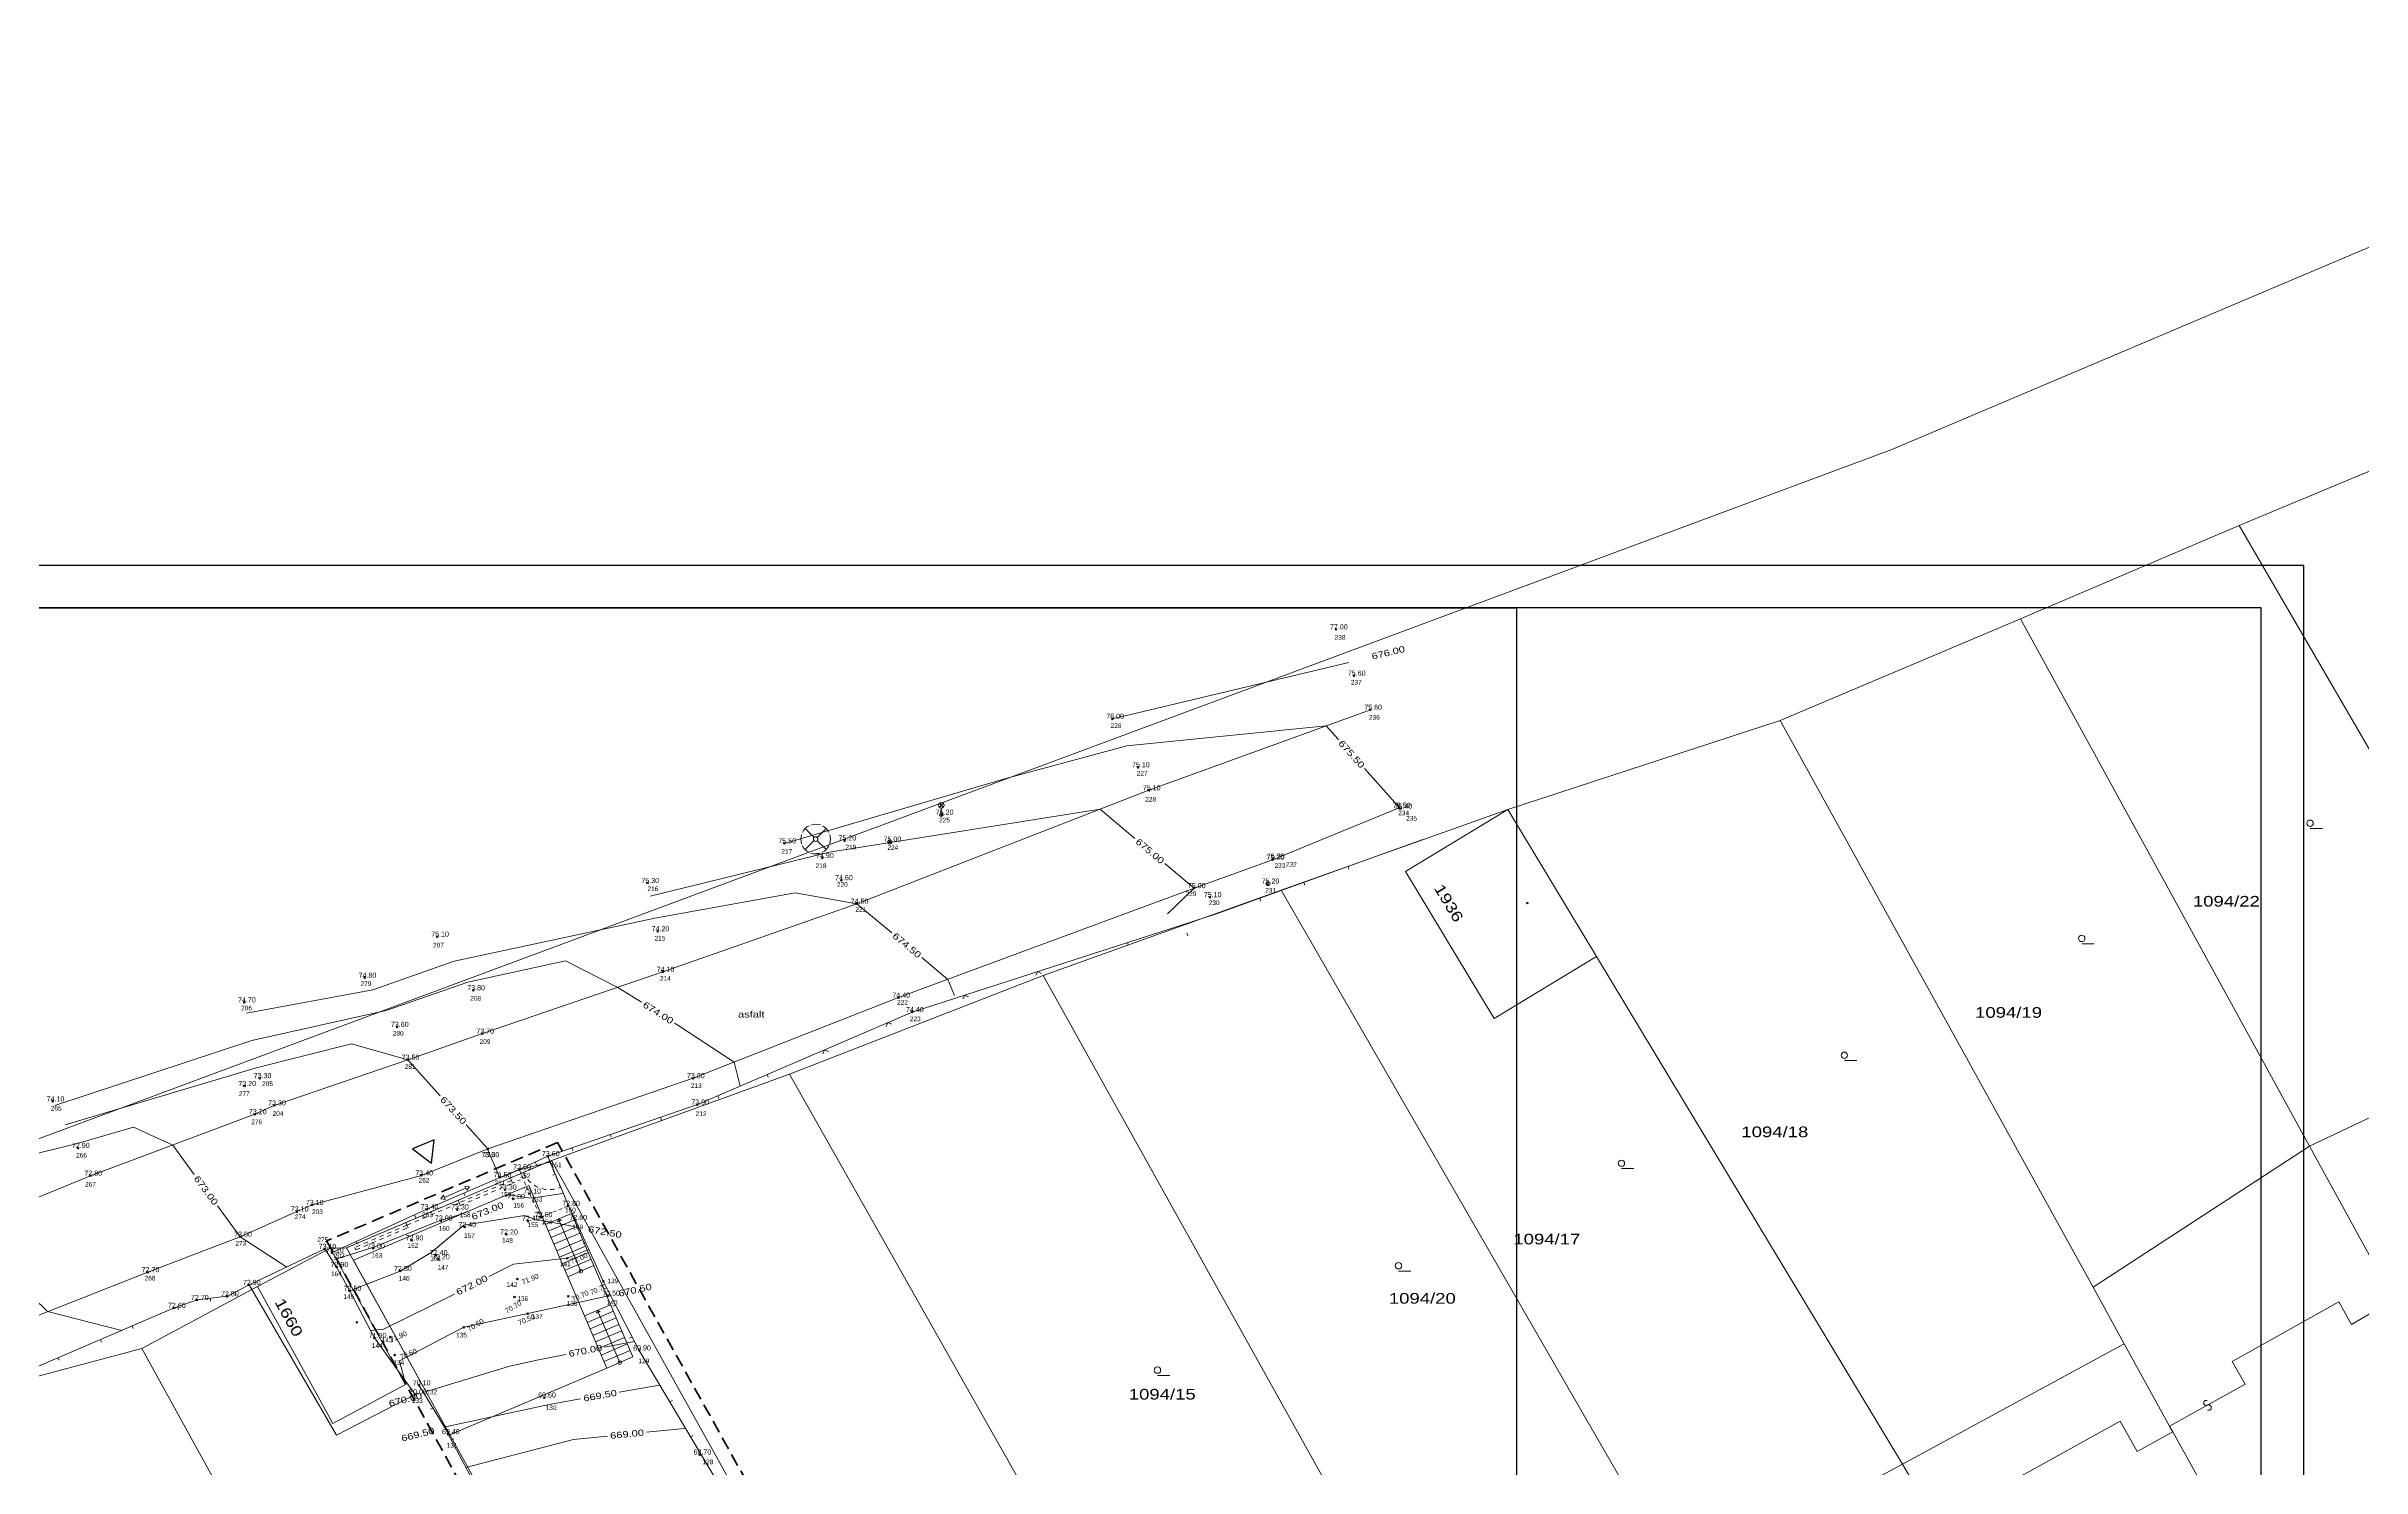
# Model space of a CAD drawing. Extents: x -847523 to -842720, y -997842 to -995984.
# Drawn here: x -842907.1 to -842825.5, y -997658.5 to -997608.4 of the extents above; entities that cross this region are included whole.
import ezdxf

# ---------------------------------------------------------------- set-up
doc = ezdxf.new("R2010")
doc.units = 0
doc.header["$MEASUREMENT"] = 0
for name, pattern in [('CIARKOVANA_22', [0.6, 0.3, -0.3]), ('CIARKOVANA_52', [1.05, 0.75, -0.3]), ('DASHED', [19.05, 12.7, -6.35])]:
    doc.linetypes.add(name, pattern=pattern)
for name, color, linetype, lineweight, true_color in [('_ značky hranice', 1, 'DASHED', 35, 0xf60000), ('SM _ Bourání', 42, 'DASHED', 9, 0xd5a206), ('Z _ BODPOL', 251, 'Continuous', 9, 0x575757), ('Z _ KATASTR', 144, 'Continuous', 9, 0x006d91), ('Z _ STROM', 74, 'Continuous', 9, 0x58ae00), ('Z _ VRSTEV', 38, 'Continuous', 9, 0x512900)]:
    doc.layers.add(name, color=color, linetype=linetype, lineweight=lineweight, true_color=true_color)
for name, color, linetype, lineweight in [('km__02_tlustá', 7, 'Continuous', 9), ('km_kóty', 4, 'Continuous', 0), ('SM _ oplocení', 7, 'Continuous', 9), ('SM _ Popisy', 4, 'Continuous', 9), ('Z _ MERENI', 7, 'Continuous', 9), ('Z _ POPIS', 7, 'Continuous', 9)]:
    doc.layers.add(name, color=color, linetype=linetype, lineweight=lineweight)
doc.layers.add('km__netisk', color=251, linetype='Continuous', plot=False)
doc.layers.add('Z _ BOD__SLO', color=3, linetype='Continuous')
doc.layers.add('Z _ V__KA', color=8, linetype='Continuous', true_color=0x818181)
doc.styles.get("Standard").update_dxf_attribs({"font": 'txt', "width": 0.6})

# ---------------------------------------------------------------- blocks, each defined once
blk = doc.blocks.new('SVIET__NA_STOZIARI_04')
at = {"color": 0, "lineweight": 0, "flags": 128}
for points in [[(0.072, 0.402), (-0.072, 0.258)], [(-0.072, 0.402), (0.072, 0.258)], [(0, 0.225), (0, 0.06)]]:
    blk.add_lwpolyline(points, dxfattribs=at)
at = {"layer": 'Z _ POPIS', "color": 0, "lineweight": 0}
for centre, radius in [((0, 0.33), 0.1), ((0, 0), 0.06)]:
    blk.add_circle(centre, radius, dxfattribs=at)
blk = doc.blocks.new('PLOT_DREVENY_04')
at = {"layer": 'Z _ POPIS', "color": 0, "lineweight": 0}
blk.add_line((0, 0.1), (0, 0), dxfattribs=at)
blk = doc.blocks.new('PLOT_DROTENY_04')
at = {"color": 0, "lineweight": 0, "flags": 128}
blk.add_lwpolyline([(-0.105, 0.105), (0, 0), (0.105, 0.105)], dxfattribs=at)
blk = doc.blocks.new('STOZIAR_DREVENY_04')
at = {"layer": 'Z _ POPIS', "color": 0, "lineweight": 0}
blk.add_circle((0, 0), 0.07, dxfattribs=at)
blk = doc.blocks.new('STROM_LISTNATY_05')
at = {"color": 0, "linetype": 'CIARKOVANA_52', "lineweight": 0, "flags": 128}
for points in [[(-0.2475, -0.0825), (-0.258, -0.0405), (-0.2625, 0), (-0.258, 0.045), (-0.249, 0.0825)], [(-0.234, 0.117), (-0.2145, 0.1515), (-0.186, 0.186), (-0.153, 0.213), (-0.117, 0.234)], [(-0.1725, 0.1725), (-0.0345, 0.0345)], [(-0.0825, 0.2475), (-0.0435, 0.258), (0, 0.2625), (0.039, 0.2595), (0.0825, 0.249)], [(0.0345, 0.0345), (0.1725, 0.1725)], [(0.1155, 0.2295), (0.1485, 0.213), (0.1845, 0.186), (0.21, 0.156), (0.234, 0.117)], [(0.2475, 0.0825), (0.2565, 0.0435), (0.2625, 0), (0.2565, -0.0435), (0.2475, -0.0825)], [(-0.1185, -0.2325), (-0.156, -0.2115), (-0.1845, -0.186), (-0.213, -0.153), (-0.2355, -0.1155)], [(-0.036, -0.0345), (-0.1725, -0.1725)], [(0.0825, -0.2475), (0.042, -0.258), (0, -0.2625), (-0.042, -0.258), (-0.0825, -0.2475)], [(0.0345, -0.0345), (0.1725, -0.1725)], [(0.234, -0.117), (0.21, -0.156), (0.1875, -0.1845), (0.1545, -0.2115), (0.117, -0.234)]]:
    blk.add_lwpolyline(points, dxfattribs=at)
at = {"layer": 'Z _ STROM', "color": 0, "lineweight": 0}
blk.add_circle((0, 0), 0.04, dxfattribs=at)
blk = doc.blocks.new('STOZIAR_DREVENY_01')
at = {"layer": 'Z _ MERENI', "color": 0, "lineweight": 0}
blk.add_circle((0, 0), 0.07, dxfattribs=at)
blk = doc.blocks.new('bod_000')
at = {"layer": 'Z _ BODPOL', "color": 0, "lineweight": 0}
for p, q in [((-0.03, -0.03), (0.03, 0.03)), ((-0.03, 0.03), (0.03, -0.03))]:
    blk.add_line(p, q, dxfattribs=at)
blk.add_point((0, 0), dxfattribs=at)
at = {"layer": 'Z _ BOD__SLO', "linetype": 'ByBlock', "width": 0.868}
for tag in ['txtCB', 'CB']:
    blk.add_attdef(tag, (0, 0), '', height=0.165, dxfattribs=at)
at = {"layer": 'Z _ V__KA', "linetype": 'ByBlock', "width": 0.868}
for tag in ['VYS', 'txtVYS']:
    blk.add_attdef(tag, (0, 0), '', height=0.18, dxfattribs=at)
blk = doc.blocks.new('vstup')
at = {"lineweight": 30}
blk.add_lwpolyline([(0, 0), (-0.416, -0.72), (0.416, -0.72)], close=True, dxfattribs=at)

msp = doc.modelspace()

# ---------------------------------------------------------------- linework, layer by layer
at = {"layer": '_ značky hranice', "color": 194, "ltscale": 0.035, "true_color": 0x4902a4}
msp.add_lwpolyline([(-842873.872, -997692.649), (-842865.976, -997688.251), (-842871.116, -997679.221), (-842871.605, -997678.373), (-842872.453, -997676.857), (-842873.323, -997675.287), (-842889.092, -997647.014), (-842897.235, -997650.487), (-842880.528, -997680.742), (-842880.218, -997681.302), (-842879.185, -997683.172)], close=True, dxfattribs=at)
at = {"layer": 'km__02_tlustá', "linetype": 'Continuous', "ltscale": 0.01}
msp.add_lwpolyline([(-842896.287, -997651.17), (-842890.103, -997648.532), (-842889.515, -997649.912), (-842888.595, -997649.519), (-842886.437, -997654.578), (-842887.357, -997654.971), (-842892.886, -997657.329)], close=True, dxfattribs=at)
for points in [[(-842888.595, -997649.519), (-842889.515, -997649.912)], [(-842887.357, -997654.971), (-842886.437, -997654.578), (-842888.595, -997649.519), (-842889.515, -997649.912)], [(-842887.357, -997654.971), (-842889.515, -997649.912)], [(-842889.417, -997650.142), (-842888.497, -997649.749)], [(-842889.319, -997650.372), (-842888.399, -997649.979)], [(-842889.221, -997650.602), (-842888.301, -997650.209)], [(-842889.122, -997650.832), (-842888.203, -997650.439)], [(-842889.024, -997651.062), (-842888.105, -997650.669)], [(-842888.926, -997651.291), (-842888.007, -997650.899)], [(-842888.828, -997651.521), (-842887.908, -997651.129)], [(-842888.73, -997651.751), (-842887.81, -997651.359)], [(-842888.142, -997653.131), (-842887.222, -997652.739)], [(-842888.043, -997653.361), (-842887.124, -997652.969)], [(-842887.945, -997653.591), (-842887.026, -997653.199)], [(-842887.847, -997653.821), (-842886.927, -997653.429)], [(-842887.749, -997654.051), (-842886.829, -997653.659)], [(-842887.651, -997654.281), (-842886.731, -997653.888)], [(-842887.553, -997654.511), (-842886.633, -997654.118)], [(-842887.455, -997654.741), (-842886.535, -997654.348)], [(-842887.357, -997654.971), (-842886.437, -997654.578)]]:
    msp.add_lwpolyline(points, dxfattribs=at)
at = {"layer": 'km__netisk'}
for points in [[(-842932.524, -997700.923), (-842827.524, -997700.923), (-842827.524, -997626.673), (-842932.524, -997626.673)], [(-842932.524, -997700.923), (-842827.524, -997700.923), (-842827.524, -997626.673), (-842932.524, -997626.673)], [(-842932.524, -997700.923), (-842827.524, -997700.923), (-842827.524, -997626.673), (-842932.524, -997626.673)], [(-842931.024, -997699.423), (-842829.024, -997699.423), (-842829.024, -997628.173), (-842931.024, -997628.173)], [(-842931.024, -997699.423), (-842829.024, -997699.423), (-842829.024, -997628.173), (-842931.024, -997628.173)], [(-842931.024, -997628.173), (-842855.274, -997628.173), (-842855.274, -997699.423), (-842931.024, -997699.423)]]:
    msp.add_lwpolyline(points, close=True, dxfattribs=at)
at = {"layer": 'SM _ Bourání', "ltscale": 0.01}
for p, q in [((-842890.44, -997647.97), (-842890.08, -997648.82)), ((-842890.08, -997648.82), (-842889.68, -997649.65)), ((-842889.68, -997649.65), (-842888.71, -997649.25))]:
    msp.add_line(p, q, dxfattribs=at)
at = {"layer": 'SM _ oplocení', "linetype": 'CIARKOVANA_22', "ltscale": 0.2}
msp.add_lwpolyline([(-842890.76, -997648.268), (-842890.681, -997648.452), (-842890.221, -997648.256), (-842890.3, -997648.072)], close=True, dxfattribs=at)
at = {"layer": 'SM _ oplocení', "linetype": 'CIARKOVANA_22', "ltscale": 0.5}
msp.add_lwpolyline([(-842889.38, -997647.68), (-842888.987, -997648.6, -0.414214), (-842890.3, -997648.072)], format="xyb", dxfattribs=at)
msp.add_lwpolyline([(-842889.38, -997647.68), (-842890.3, -997648.072)], dxfattribs=at)
at = {"layer": 'SM _ oplocení', "lineweight": 9, "ltscale": 0.5}
for points in [[(-842893.212, -997649.008), (-842893.116, -997648.88), (-842893.053, -997649.027)], [(-842892.198, -997648.575), (-842892.357, -997648.556), (-842892.295, -997648.703)]]:
    msp.add_lwpolyline(points, close=True, dxfattribs=at)
msp.add_lwpolyline([(-842893.085, -997648.953), (-842892.326, -997648.629)], dxfattribs=at)
at = {"layer": 'SM _ oplocení', "linetype": 'CIARKOVANA_22', "ltscale": 0.5}
for points in [[(-842892.56, -997649.145), (-842892.521, -997649.237), (-842890.681, -997648.452), (-842890.72, -997648.36)], [(-842894.439, -997649.838), (-842894.4, -997649.93), (-842892.56, -997649.145), (-842892.599, -997649.053)]]:
    msp.add_lwpolyline(points, close=True, dxfattribs=at)
at = {"layer": 'SM _ oplocení', "linetype": 'CIARKOVANA_22', "ltscale": 0.2}
msp.add_lwpolyline([(-842894.439, -997649.838), (-842896.53, -997650.73)], dxfattribs=at)
at = {"layer": 'SM _ oplocení', "linetype": 'CIARKOVANA_22', "lineweight": 9, "ltscale": 0.5}
msp.add_lwpolyline([(-842896.239, -997650.715), (-842896.2, -997650.807), (-842894.36, -997650.022), (-842894.4, -997649.93)], close=True, dxfattribs=at)
at = {"layer": 'SM _ Popisy'}
for points in [[(-842889.055, -997649.716), (-842888.957, -997649.755), (-842889.095, -997649.814)], [(-842887.682, -997652.935), (-842887.583, -997652.974), (-842887.721, -997653.033)]]:
    msp.add_lwpolyline(points, close=True, dxfattribs=at)
for points in [[(-842888.27, -997651.555), (-842889.055, -997649.716)], [(-842886.897, -997654.775), (-842887.682, -997652.935)]]:
    msp.add_lwpolyline(points, dxfattribs=at)
for centre in [(-842888.27, -997651.555), (-842886.897, -997654.775)]:
    msp.add_circle(centre, 0.065, dxfattribs=at)
at = {"layer": 'Z _ KATASTR'}
for p, q in [((-842808.5, -997608.37), (-842842.04, -997622.59)), ((-842829.8, -997625.26), (-842821.01, -997621.6)), ((-842913.09, -997649), (-842842.04, -997622.59)), ((-842837.51, -997628.55), (-842829.8, -997625.26)), ((-842819.3, -997643.34), (-842829.8, -997625.26)), ((-842845.98, -997632.14), (-842837.51, -997628.55)), ((-842837.51, -997628.55), (-842827.32, -997647.15)), ((-842855.58, -997635.28), (-842845.98, -997632.14)), ((-842845.98, -997632.14), (-842834.95, -997652.12)), ((-842863.58, -997638.12), (-842855.58, -997635.28)), ((-842859.19, -997637.46), (-842855.58, -997635.28)), ((-842855.58, -997635.28), (-842852.46, -997640.46)), ((-842827.3, -997635.95), (-842826.862, -997635.95)), ((-842859.19, -997637.46), (-842856.07, -997642.64)), ((-842871.97, -997641.13), (-842863.58, -997638.12)), ((-842849.48, -997662.56), (-842863.58, -997638.12)), ((-842856.07, -997642.64), (-842852.46, -997640.46)), ((-842852.46, -997640.46), (-842841.67, -997658.36)), ((-842835.35, -997640.01), (-842834.912, -997640.01)), ((-842880.91, -997644.61), (-842871.97, -997641.13)), ((-842871.97, -997641.13), (-842857.49, -997667.1)), ((-842827.32, -997647.15), (-842819.3, -997643.34)), ((-842880.91, -997644.61), (-842889.31, -997647.65)), ((-842866.11, -997670.78), (-842880.91, -997644.61)), ((-842843.72, -997644.13), (-842843.282, -997644.13)), ((-842834.95, -997652.12), (-842827.32, -997647.15)), ((-842827.32, -997647.15), (-842824.35, -997652.57)), ((-842889.31, -997647.65), (-842896.53, -997650.73)), ((-842889.31, -997647.65), (-842873.76, -997675.53)), ((-842851.58, -997647.94), (-842851.142, -997647.94)), ((-842897.11, -997650.74), (-842899.67, -997652.1)), ((-842896.53, -997650.73), (-842897.11, -997650.74)), ((-842897.11, -997650.74), (-842894.45, -997655.55)), ((-842896.53, -997650.73), (-842880.09, -997680.5)), ((-842899.67, -997652.1), (-842903.75, -997654.28)), ((-842899.67, -997652.1), (-842897.01, -997656.92)), ((-842859.44, -997651.55), (-842859.002, -997651.55)), ((-842834.95, -997652.12), (-842833.85, -997654.12)), ((-842830.04, -997654.74), (-842826.29, -997652.63)), ((-842825.84, -997653.43), (-842826.29, -997652.63)), ((-842825.84, -997653.43), (-842824.35, -997652.57)), ((-842903.75, -997654.28), (-842911.67, -997656.4)), ((-842903.75, -997654.28), (-842887.13, -997684.46)), ((-842841.67, -997658.36), (-842833.85, -997654.12)), ((-842833.85, -997654.12), (-842832.25, -997657.02)), ((-842867.94, -997655.23), (-842867.502, -997655.23)), ((-842829.59, -997655.54), (-842830.04, -997654.74)), ((-842894.45, -997655.55), (-842897.01, -997656.92)), ((-842832.25, -997657.02), (-842829.59, -997655.54)), ((-842831.04, -997656.16), (-842831.05, -997656.17)), ((-842831.05, -997656.17), (-842831.05, -997656.18)), ((-842831.05, -997656.18), (-842831.05, -997656.19)), ((-842831.05, -997656.19), (-842831.05, -997656.2)), ((-842831.05, -997656.2), (-842831.05, -997656.21)), ((-842831.05, -997656.21), (-842831.05, -997656.22)), ((-842831.05, -997656.22), (-842831.04, -997656.23)), ((-842831.03, -997656.15), (-842831.04, -997656.15)), ((-842831.04, -997656.15), (-842831.04, -997656.16)), ((-842831.04, -997656.23), (-842831.04, -997656.24)), ((-842831.04, -997656.24), (-842831.03, -997656.25)), ((-842831.02, -997656.13), (-842831.03, -997656.14)), ((-842831.03, -997656.14), (-842831.03, -997656.15)), ((-842831.03, -997656.25), (-842831.03, -997656.26)), ((-842831.01, -997656.12), (-842831.02, -997656.13)), ((-842831, -997656.12), (-842831.01, -997656.12)), ((-842830.99, -997656.11), (-842831, -997656.12)), ((-842830.98, -997656.11), (-842830.99, -997656.11)), ((-842830.97, -997656.11), (-842830.98, -997656.11)), ((-842830.96, -997656.11), (-842830.97, -997656.11)), ((-842830.95, -997656.11), (-842830.96, -997656.11)), ((-842830.94, -997656.11), (-842830.95, -997656.11)), ((-842830.93, -997656.11), (-842830.94, -997656.11)), ((-842833.99, -997656.84), (-842838.03, -997659.08)), ((-842833.99, -997656.84), (-842833.4, -997657.91)), ((-842832.25, -997657.02), (-842832.14, -997657.22)), ((-842831.03, -997656.26), (-842831.02, -997656.26)), ((-842831.02, -997656.26), (-842831.02, -997656.27)), ((-842831.02, -997656.27), (-842831.01, -997656.27)), ((-842831.01, -997656.27), (-842831, -997656.28)), ((-842831, -997656.28), (-842830.99, -997656.28)), ((-842830.99, -997656.28), (-842830.98, -997656.29)), ((-842830.98, -997656.29), (-842830.97, -997656.29)), ((-842830.97, -997656.29), (-842830.96, -997656.29)), ((-842830.96, -997656.29), (-842830.95, -997656.29)), ((-842830.95, -997656.29), (-842830.94, -997656.29)), ((-842830.94, -997656.29), (-842830.93, -997656.29)), ((-842830.93, -997656.29), (-842830.93, -997656.28)), ((-842830.93, -997656.28), (-842830.92, -997656.28)), ((-842830.91, -997656.28), (-842830.92, -997656.28)), ((-842830.9, -997656.27), (-842830.91, -997656.27)), ((-842830.91, -997656.27), (-842830.91, -997656.28)), ((-842830.91, -997656.45), (-842830.9, -997656.45)), ((-842830.89, -997656.27), (-842830.9, -997656.27)), ((-842830.9, -997656.45), (-842830.89, -997656.46)), ((-842830.88, -997656.27), (-842830.89, -997656.27)), ((-842830.89, -997656.46), (-842830.88, -997656.46)), ((-842830.87, -997656.27), (-842830.88, -997656.27)), ((-842830.88, -997656.46), (-842830.87, -997656.46)), ((-842830.86, -997656.27), (-842830.87, -997656.27)), ((-842830.87, -997656.46), (-842830.86, -997656.46)), ((-842830.85, -997656.27), (-842830.86, -997656.27)), ((-842830.86, -997656.46), (-842830.85, -997656.45)), ((-842830.84, -997656.27), (-842830.85, -997656.27)), ((-842830.85, -997656.45), (-842830.84, -997656.45)), ((-842830.83, -997656.28), (-842830.84, -997656.27)), ((-842830.84, -997656.45), (-842830.83, -997656.45)), ((-842830.82, -997656.29), (-842830.83, -997656.28)), ((-842830.83, -997656.45), (-842830.83, -997656.44)), ((-842830.83, -997656.44), (-842830.82, -997656.44)), ((-842830.81, -997656.29), (-842830.82, -997656.29)), ((-842830.82, -997656.44), (-842830.81, -997656.43)), ((-842830.81, -997656.3), (-842830.81, -997656.29)), ((-842830.8, -997656.3), (-842830.81, -997656.3)), ((-842830.81, -997656.43), (-842830.8, -997656.42)), ((-842830.8, -997656.31), (-842830.8, -997656.3)), ((-842830.79, -997656.32), (-842830.8, -997656.31)), ((-842830.8, -997656.42), (-842830.79, -997656.41)), ((-842830.79, -997656.33), (-842830.79, -997656.32)), ((-842830.78, -997656.34), (-842830.79, -997656.33)), ((-842830.79, -997656.4), (-842830.79, -997656.39)), ((-842830.79, -997656.39), (-842830.78, -997656.39)), ((-842830.79, -997656.41), (-842830.79, -997656.4)), ((-842830.78, -997656.35), (-842830.78, -997656.34)), ((-842830.78, -997656.36), (-842830.78, -997656.35)), ((-842830.78, -997656.37), (-842830.78, -997656.36)), ((-842830.78, -997656.38), (-842830.78, -997656.37)), ((-842830.78, -997656.39), (-842830.78, -997656.38)), ((-842832.14, -997657.22), (-842833.4, -997657.91)), ((-842832.14, -997657.22), (-842827.23, -997666.03)), ((-842849.48, -997662.56), (-842841.67, -997658.36)), ((-842841.67, -997658.36), (-842839.91, -997661.35))]:
    msp.add_line(p, q, dxfattribs=at)
for centre, radius in [((-842827.299, -997635.762), 0.113), ((-842854.899, -997638.579), 0.0255), ((-842835.349, -997639.822), 0.113), ((-842843.719, -997643.942), 0.113), ((-842851.579, -997647.752), 0.113), ((-842859.439, -997651.362), 0.113), ((-842896.169, -997653.359), 0.0255), ((-842867.939, -997655.042), 0.113)]:
    msp.add_circle(centre, radius, dxfattribs=at)
at = {"layer": 'Z _ MERENI'}
for p, q in [((-842865.89, -997638.97), (-842858.58, -997636.34)), ((-842865.89, -997638.97), (-842876.59, -997642.42)), ((-842884.16, -997645.68), (-842876.59, -997642.42)), ((-842889.43, -997647.5), (-842884.16, -997645.68)), ((-842891.13, -997648.25), (-842890.44, -997647.97)), ((-842890.44, -997647.97), (-842889.43, -997647.5)), ((-842889.43, -997647.5), (-842888.71, -997649.25)), ((-842893.7, -997649.37), (-842891.13, -997648.25)), ((-842897.04, -997650.9), (-842893.7, -997649.37)), ((-842888.71, -997649.25), (-842888.46, -997649.75)), ((-842887.48, -997651.91), (-842888.46, -997649.75)), ((-842899.97, -997652.04), (-842897.3, -997650.77)), ((-842896.88, -997651.41), (-842897.3, -997650.77)), ((-842888.75, -997651.1), (-842887.99, -997650.79)), ((-842900.74, -997652.44), (-842899.97, -997652.04)), ((-842899.97, -997652.04), (-842896.89, -997657.33)), ((-842896.42, -997652.25), (-842896.88, -997651.41)), ((-842887.48, -997651.91), (-842886.21, -997654.35)), ((-842902.61, -997652.85), (-842911.86, -997656.81)), ((-842901.8, -997652.57), (-842902.61, -997652.85)), ((-842900.74, -997652.44), (-842901.8, -997652.57)), ((-842895.69, -997653.64), (-842896.42, -997652.25)), ((-842895.55, -997653.91), (-842895.69, -997653.64)), ((-842895.55, -997653.91), (-842894.11, -997655.9)), ((-842881.8, -997661.75), (-842886.21, -997654.35)), ((-842894.11, -997655.9), (-842896.89, -997657.33)), ((-842892.93, -997657.3), (-842893.97, -997655.58)), ((-842892.95, -997657.3), (-842890.92, -997661.1))]:
    msp.add_line(p, q, dxfattribs=at)
for points in [[(-842928.52, -997658.33), (-842924.68, -997656.53), (-842917.64, -997653.24), (-842913.08, -997651.27), (-842905.56, -997648.19), (-842899.76, -997646.02), (-842899.08, -997645.71), (-842894.37, -997644.1), (-842891.74, -997643.18), (-842885.38, -997641), (-842878.54, -997638.6), (-842868.24, -997634.6), (-842860.43, -997631.76)], [(-842859.42, -997635.22), (-842863.88, -997637.05), (-842866.65, -997638.05), (-842877.07, -997641.91), (-842884.31, -997644.75), (-842891.55, -997647.24), (-842893.89, -997648.18), (-842897.75, -997649.22), (-842898.28, -997649.45), (-842900.28, -997650.34), (-842903.54, -997651.59), (-842912.36, -997655.07), (-842915.86, -997656.54), (-842922.62, -997659.67), (-842926.6, -997661.71)]]:
    msp.add_lwpolyline(points, dxfattribs=at)
at = {"layer": 'Z _ VRSTEV'}
for p, q in [((-842869.53, -997632.08), (-842861.19, -997630.09)), ((-842869.02, -997633.03), (-842861.99, -997632.33)), ((-842861.99, -997632.33), (-842861.56, -997632.81)), ((-842873.29, -997634.19), (-842869.02, -997633.03)), ((-842881.09, -997636.47), (-842873.29, -997634.19)), ((-842860.64, -997633.83), (-842859.37, -997635.25)), ((-842869.96, -997635.27), (-842879.5, -997636.78)), ((-842868.74, -997636.3), (-842869.96, -997635.27)), ((-842879.98, -997636.9), (-842885.82, -997638.33)), ((-842879.5, -997636.78), (-842879.98, -997636.9)), ((-842866.65, -997638.05), (-842867.68, -997637.18)), ((-842885.66, -997639.11), (-842880.71, -997638.22)), ((-842880.71, -997638.22), (-842878.54, -997638.6)), ((-842867.59, -997638.95), (-842866.65, -997638.05)), ((-842892.74, -997640.63), (-842885.66, -997639.11)), ((-842878.54, -997638.6), (-842877.31, -997639.62)), ((-842895.61, -997641.64), (-842892.74, -997640.63)), ((-842892.26, -997641.36), (-842888.81, -997640.61)), ((-842888.81, -997640.61), (-842886.97, -997641.55)), ((-842876.25, -997640.5), (-842875.33, -997641.27)), ((-842895.13, -997642.36), (-842892.26, -997641.36)), ((-842886.97, -997641.55), (-842886.13, -997642.07)), ((-842875.33, -997641.27), (-842875.09, -997641.84)), ((-842900.06, -997642.46), (-842895.61, -997641.64)), ((-842899.87, -997643.42), (-842895.13, -997642.36)), ((-842884.97, -997642.81), (-842884.85, -997642.88)), ((-842884.85, -997642.88), (-842882.86, -997644.18)), ((-842906.82, -997645.71), (-842899.87, -997643.42)), ((-842899.67, -997644.37), (-842896.36, -997643.54)), ((-842896.36, -997643.54), (-842894.37, -997644.1)), ((-842906.45, -997646.39), (-842899.67, -997644.37)), ((-842894.37, -997644.1), (-842893.23, -997645.37)), ((-842882.86, -997644.18), (-842882.65, -997645.03)), ((-842892.31, -997646.39), (-842891.55, -997647.24)), ((-842913.71, -997648.92), (-842906.07, -997647.07)), ((-842906.07, -997647.07), (-842904.04, -997646.48)), ((-842904.04, -997646.48), (-842902.66, -997647.11)), ((-842902.66, -997647.11), (-842901.9, -997648.14)), ((-842891.14, -997648.24), (-842891.57, -997647.23)), ((-842890.45, -997647.98), (-842891.13, -997648.26)), ((-842889.32, -997647.7), (-842890.45, -997647.98)), ((-842890.93, -997648.91), (-842890.81, -997648.86)), ((-842890.81, -997648.86), (-842890.01, -997648.98)), ((-842890.01, -997648.98), (-842888.92, -997648.81)), ((-842901.08, -997649.25), (-842900.28, -997650.34)), ((-842893.19, -997649.76), (-842892.53, -997649.56)), ((-842892.53, -997649.56), (-842892.21, -997649.43)), ((-842890.26, -997649.59), (-842892.4, -997649.93)), ((-842889.91, -997649.72), (-842890.26, -997649.59)), ((-842888.51, -997649.98), (-842889.91, -997649.72)), ((-842900.28, -997650.34), (-842898.64, -997651.41)), ((-842895.57, -997650.71), (-842893.21, -997649.75)), ((-842893.55, -997650.89), (-842892.4, -997649.93)), ((-842896.96, -997651.14), (-842895.57, -997650.71)), ((-842893.55, -997650.89), (-842894.64, -997651.55)), ((-842891.51, -997651.74), (-842890.64, -997651.31)), ((-842890.64, -997651.31), (-842888.75, -997651.1)), ((-842907.07, -997652.98), (-842908.11, -997651.97)), ((-842894.64, -997651.55), (-842896.42, -997652.25)), ((-842904.46, -997653.64), (-842907.07, -997652.98)), ((-842895.23, -997653.6), (-842892.73, -997652.36)), ((-842890.14, -997653.05), (-842887.3, -997652.42)), ((-842895.69, -997653.64), (-842895.23, -997653.6)), ((-842892.4, -997653.53), (-842894.66, -997654.72)), ((-842892.4, -997653.53), (-842890.14, -997653.05)), ((-842888.8, -997654.49), (-842889.82, -997654.69)), ((-842886.39, -997654.03), (-842887.44, -997654.23)), ((-842894.66, -997654.72), (-842894.49, -997655.38)), ((-842890.82, -997654.91), (-842893.83, -997655.83)), ((-842889.82, -997654.69), (-842890.82, -997654.91)), ((-842889.39, -997656.26), (-842888.28, -997656.06)), ((-842886.92, -997655.82), (-842885.5, -997655.57)), ((-842893.1, -997657.05), (-842889.39, -997656.26)), ((-842892.33, -997658.47), (-842888.53, -997657.49)), ((-842888.53, -997657.49), (-842887.33, -997657.37)), ((-842885.96, -997657.23), (-842884.61, -997657.1))]:
    msp.add_line(p, q, dxfattribs=at)

# ---------------------------------------------------------------- block references
at = {"layer": 'km_kóty', "rotation": 203.1027462663729}
msp.add_blockref('vstup', (-842893.539, -997647.745), dxfattribs=at)
at = {"layer": 'Z _ BODPOL', "linetype": 'ByBlock'}
for p in [(-842861.64, -997628.93), (-842861.01, -997630.56), (-842860.43, -997631.76), (-842869.53, -997632.08), (-842868.62, -997633.79), (-842868.24, -997634.6), (-842875.54, -997635.46), (-842859.42, -997635.22), (-842859.37, -997635.25), (-842881.09, -997636.47), (-842878.97, -997636.37), (-842877.38, -997636.41), (-842879.76, -997636.99), (-842863.88, -997637.05), (-842863.86, -997637.01), (-842885.92, -997637.87), (-842879.09, -997637.77), (-842866.65, -997638.05), (-842864.05, -997637.89), (-842878.54, -997638.6), (-842866.09, -997638.37), (-842893.33, -997639.76), (-842885.56, -997639.57), (-842895.89, -997641.21), (-842885.38, -997641), (-842900.14, -997642.08), (-842892.06, -997641.65), (-842877.07, -997641.91), (-842894.75, -997642.94), (-842891.74, -997643.18), (-842876.59, -997642.42), (-842899.59, -997644.75), (-842894.37, -997644.1), (-842884.31, -997644.75), (-842906.89, -997645.57), (-842900.13, -997645.03), (-842899.76, -997646.02), (-842899.08, -997645.71), (-842884.16, -997645.68), (-842906, -997647.21), (-842891.55, -997647.24), (-842890.44, -997647.97), (-842889.43, -997647.5), (-842905.56, -997648.19), (-842893.89, -997648.18), (-842891.13, -997648.25), (-842890.94, -997648.68), (-842890.08, -997648.82), (-842898.28, -997649.45), (-842897.75, -997649.22), (-842893.7, -997649.37), (-842892.63, -997649.38), (-842890.65, -997649.01), (-842889.68, -997649.65), (-842888.71, -997649.25), (-842888.46, -997649.75), (-842900.28, -997650.34), (-842894.23, -997650.47), (-842893.2, -997649.77), (-842892.37, -997650), (-842890.9, -997650.26), (-842890.13, -997649.78), (-842897.3, -997650.77), (-842897.04, -997650.9), (-842895.59, -997650.75), (-842893.38, -997650.99), (-842893.3, -997651.14), (-842888.75, -997651.1), (-842903.54, -997651.59), (-842899.97, -997652.04), (-842896.88, -997651.41), (-842894.64, -997651.55), (-842890.51, -997651.83), (-842887.48, -997651.91), (-842902.61, -997652.85), (-842901.8, -997652.57), (-842900.74, -997652.44), (-842896.42, -997652.25), (-842890.61, -997652.46), (-842888.71, -997652.44), (-842887.3, -997652.42), (-842892.4, -997653.53), (-842890.14, -997653.05), (-842895.55, -997653.91), (-842894.99, -997653.87), (-842894.83, -997654.51), (-842886.21, -997654.35), (-842894.11, -997655.9), (-842893.98, -997655.58), (-842889.56, -997656.01), (-842892.95, -997657.3), (-842884.08, -997658.02)]:
    msp.add_blockref('bod_000', p, dxfattribs=at)
at = {"layer": 'Z _ MERENI', "color": 7, "lineweight": 0}
msp.add_blockref('STOZIAR_DREVENY_01', (-842864.04, -997637.89), dxfattribs=at)
at = {"layer": 'Z _ POPIS', "color": 7, "lineweight": 0}
for name, p in [('SVIET__NA_STOZIARI_04', (-842875.56, -997635.46)), ('STOZIAR_DREVENY_04', (-842877.38, -997636.42))]:
    msp.add_blockref(name, p, dxfattribs=at)
at = {"layer": 'Z _ POPIS'}
for p, rotation in [((-842861.22, -997637.29), 199.8), ((-842862.78, -997637.85), 199.8), ((-842864.33, -997638.41), 199.8), ((-842866.9, -997639.64), 197.9), ((-842869, -997639.97), 197.9), ((-842881.7, -997644.62), 203.3), ((-842883.44, -997645.37), 203.3), ((-842885.46, -997646.13), 199.1), ((-842888.59, -997647.21), 199.1), ((-842887.23, -997646.74), 199.1), ((-842889.88, -997647.71), 205), ((-842892.4, -997648.8), 203.5), ((-842890.86, -997648.14), 202.1), ((-842889.17, -997648.13), 112.4), ((-842894.14, -997649.57), 204.6), ((-842888.57, -997649.53), 296.6), ((-842896.19, -997650.51), 204.6), ((-842888.1, -997650.54), 114.4), ((-842902.49, -997652.81), 199.1), ((-842901.34, -997652.51), 187), ((-842900.47, -997652.3), 207.5), ((-842887.05, -997652.74), 117.5), ((-842904.089, -997653.483), 203.2), ((-842906.7, -997654.6), 203.2), ((-842905.21, -997653.96), 203.2), ((-842886.46, -997653.87), 117.5), ((-842885.13, -997656.16), 300.8), ((-842893.49, -997656.37), 121.2), ((-842892.84, -997657.51), 298.1), ((-842884.31, -997657.344), 120.8)]:
    msp.add_blockref('PLOT_DREVENY_04', p, dxfattribs=dict(at, rotation=rotation))
at = {"layer": 'Z _ POPIS', "color": 7, "lineweight": 0}
for p, rotation in [((-842872.16, -997640.99), 197.9), ((-842874.73, -997641.82), 197.9), ((-842877.45, -997642.79), 203.3), ((-842879.68, -997643.75), 203.3)]:
    msp.add_blockref('PLOT_DROTENY_04', p, dxfattribs=dict(at, rotation=rotation))
at = {"layer": 'Z _ STROM', "xscale": 2, "yscale": 2}
msp.add_blockref('STROM_LISTNATY_05', (-842879.99, -997636.32), dxfattribs=at)

# ---------------------------------------------------------------- texts
at = {"layer": 'Z _ BOD__SLO', "color": 3, "width": 0.868}
for s, p in [('238', (-842861.69, -997629.29)), ('237', (-842861.12, -997630.875)), ('226', (-842869.59, -997632.402)), ('236', (-842860.48, -997632.112)), ('227', (-842868.67, -997634.082)), ('228', (-842868.37, -997634.998)), ('225', (-842875.64, -997635.73)), ('234', (-842859.45, -997635.482)), ('235', (-842859.17, -997635.67)), ('219', (-842878.94, -997636.685)), ('224', (-842877.46, -997636.702)), ('217', (-842881.2, -997636.838)), ('218', (-842879.99, -997637.342)), ('233', (-842863.81, -997637.335)), ('232', (-842863.41, -997637.295)), ('216', (-842885.92, -997638.155)), ('220', (-842879.24, -997638.002)), ('229', (-842866.95, -997638.328)), ('231', (-842864.14, -997638.212)), ('221', (-842878.59, -997638.878)), ('230', (-842866.13, -997638.648)), ('215', (-842885.67, -997639.9)), ('207', (-842893.48, -997640.142)), ('279', (-842896.04, -997641.502)), ('214', (-842885.48, -997641.315)), ('206', (-842900.25, -997642.36)), ('208', (-842892.17, -997642.018)), ('222', (-842877.12, -997642.158)), ('280', (-842894.9, -997643.248)), ('223', (-842876.67, -997642.742)), ('209', (-842891.84, -997643.54)), ('281', (-842894.48, -997644.422)), ('277', (-842900.33, -997645.382)), ('205', (-842899.51, -997645.028)), ('213', (-842884.39, -997645.095)), ('265', (-842906.96, -997645.89)), ('276', (-842899.89, -997646.372)), ('204', (-842899.14, -997646.078)), ('212', (-842884.22, -997646.085)), ('266', (-842906.07, -997647.548)), ('210', (-842891.68, -997647.52)), ('151', (-842889.33, -997647.89)), ('267', (-842905.75, -997648.572)), ('282', (-842893.99, -997648.43)), ('211', (-842891.31, -997648.52)), ('159', (-842891.1, -997648.93)), ('152', (-842890.43, -997648.27)), ('274', (-842898.36, -997649.72)), ('203', (-842897.75, -997649.542)), ('283', (-842893.87, -997649.65)), ('158', (-842892.54, -997649.65)), ('156', (-842890.65, -997649.31)), ('153', (-842890.01, -997649.1)), ('150', (-842888.83, -997649.48)), ('273', (-842900.45, -997650.655)), ('275', (-842897.56, -997650.53)), ('160', (-842893.28, -997650.13)), ('157', (-842892.39, -997650.38)), ('148', (-842891.05, -997650.55)), ('155', (-842890.15, -997650)), ('154', (-842889.66, -997649.9)), ('149', (-842888.57, -997650.08)), ('202', (-842896.98, -997651.09)), ('163', (-842895.65, -997651.08)), ('162', (-842894.38, -997650.732)), ('161', (-842893.58, -997651.178)), ('147', (-842893.32, -997651.5)), ('141', (-842889.01, -997651.38)), ('268', (-842903.65, -997651.882)), ('164', (-842897.08, -997651.73)), ('146', (-842894.69, -997651.888)), ('142', (-842890.89, -997652.11)), ('139', (-842887.33, -997651.98)), ('145', (-842896.64, -997652.53)), ('136', (-842890.51, -997652.6)), ('138', (-842888.77, -997652.78)), ('140', (-842887.36, -997652.74)), ('135', (-842892.67, -997653.89)), ('137', (-842890, -997653.24)), ('144', (-842895.64, -997654.26)), ('143', (-842895.29, -997654.06)), ('134', (-842894.88, -997654.86)), ('129', (-842886.24, -997654.8)), ('133', (-842894.23, -997656.2)), ('132', (-842893.72, -997655.9)), ('130', (-842889.51, -997656.45)), ('131', (-842893, -997657.78)), ('128', (-842883.98, -997658.36))]:
    msp.add_text(s, height=0.165, dxfattribs=at).set_placement(p)
at = {"layer": 'Z _ KATASTR', "width": 1.302}
for s, rotation, p in [('1936', 301.1, (-842858.2, -997638.05)), ('1660', 299, (-842899.08, -997652.64))]:
    msp.add_text(s, height=0.375, rotation=rotation, dxfattribs=at).set_placement(p)
for s, p in [('1094/22', (-842831.43, -997638.7)), ('1094/19', (-842839.11, -997642.62)), ('1094/18', (-842847.35, -997646.83)), ('1094/17', (-842855.39, -997650.61)), ('1094/20', (-842859.78, -997652.7)), ('1094/15', (-842868.95, -997656.08))]:
    msp.add_text(s, height=0.375, dxfattribs=at).set_placement(p)
at = {"layer": 'Z _ POPIS', "color": 7, "width": 1.302}
msp.add_text('asfalt', height=0.225, dxfattribs=at).set_placement((-842882.73, -997642.61))
at = {"layer": 'Z _ V__KA', "width": 0.868}
for s, p in [('77.00', (-842861.856, -997628.93)), ('75.60', (-842861.226, -997630.56)), ('75.60', (-842860.646, -997631.76)), ('76.00', (-842869.746, -997632.08)), ('75.10', (-842868.836, -997633.79)), ('75.10', (-842868.456, -997634.6)), ('75.20', (-842875.756, -997635.46)), ('75.50', (-842859.636, -997635.22)), ('75.40', (-842859.586, -997635.25)), ('75.50', (-842881.306, -997636.47)), ('75.20', (-842879.186, -997636.37)), ('75.00', (-842877.596, -997636.41)), ('74.90', (-842879.976, -997636.99)), ('75.20', (-842864.096, -997637.05)), ('75.20', (-842864.076, -997637.01)), ('75.30', (-842886.136, -997637.87)), ('74.60', (-842879.306, -997637.77)), ('75.00', (-842866.866, -997638.05)), ('75.10', (-842866.306, -997638.37)), ('75.20', (-842864.266, -997637.89)), ('74.50', (-842878.756, -997638.6)), ('75.10', (-842893.546, -997639.76)), ('74.20', (-842885.776, -997639.57)), ('74.80', (-842896.106, -997641.21)), ('73.80', (-842892.276, -997641.65)), ('74.10', (-842885.596, -997641)), ('74.70', (-842900.356, -997642.08)), ('74.40', (-842877.286, -997641.91)), ('74.40', (-842876.806, -997642.42)), ('73.60', (-842894.966, -997642.94)), ('73.70', (-842891.956, -997643.18)), ('73.50', (-842894.586, -997644.1)), ('73.30', (-842899.806, -997644.75)), ('73.90', (-842884.526, -997644.75)), ('74.10', (-842907.106, -997645.57)), ('73.20', (-842900.346, -997645.03)), ('73.30', (-842899.296, -997645.71)), ('73.90', (-842884.376, -997645.68)), ('73.20', (-842899.976, -997646.02)), ('72.90', (-842906.216, -997647.21)), ('72.80', (-842905.776, -997648.19)), ('73.40', (-842894.106, -997648.18)), ('73.50', (-842891.774, -997647.536)), ('73.50', (-842891.346, -997648.25)), ('73.50', (-842890.656, -997647.97)), ('73.60', (-842889.646, -997647.5)), ('73.30', (-842891.156, -997648.68)), ('72.80', (-842890.866, -997649.01)), ('73.10', (-842890.296, -997648.82)), ('73.10', (-842898.496, -997649.45)), ('73.10', (-842897.966, -997649.22)), ('73.40', (-842893.916, -997649.37)), ('73.00', (-842893.416, -997649.77)), ('73.30', (-842892.846, -997649.38)), ('72.40', (-842890.346, -997649.78)), ('72.60', (-842889.896, -997649.65)), ('72.80', (-842888.926, -997649.25)), ('72.60', (-842888.676, -997649.75)), ('73.00', (-842900.496, -997650.34)), ('72.90', (-842894.446, -997650.47)), ('72.40', (-842892.586, -997650)), ('72.20', (-842891.116, -997650.26)), ('73.10', (-842897.516, -997650.77)), ('73.10', (-842897.256, -997650.9)), ('72.90', (-842897.096, -997651.41)), ('73.00', (-842895.806, -997650.75)), ('72.40', (-842893.596, -997650.99)), ('72.20', (-842893.516, -997651.14)), ('72.70', (-842903.756, -997651.59)), ('72.90', (-842900.186, -997652.04)), ('72.50', (-842896.636, -997652.25)), ('72.50', (-842894.856, -997651.55)), ('72.60', (-842902.826, -997652.85)), ('72.70', (-842902.016, -997652.57)), ('72.80', (-842900.956, -997652.44)), ('70.50', (-842887.516, -997652.42)), ('71.90', (-842895.748, -997653.91)), ('69.90', (-842886.426, -997654.35)), ('70.10', (-842894.196, -997655.58)), ('70.00', (-842894.326, -997655.9)), ('69.60', (-842889.776, -997656.01)), ('69.40', (-842893.166, -997657.3)), ('68.70', (-842884.296, -997658.02))]:
    msp.add_text(s, height=0.18, dxfattribs=at).set_placement(p)
for s, rotation, p in [('72.00', 22.527, (-842888.59, -997651.303)), ('71.90', 22.527, (-842890.313, -997652.036)), ('70.70', 23.311, (-842887.908, -997652.395)), ('70.70', 30.87, (-842890.875, -997653.051)), ('70.70', 23.311, (-842888.548, -997652.635)), ('71.90', 24.482, (-842894.95, -997654.072)), ('70.50', 30.87, (-842892.205, -997653.691)), ('70.50', 23.102, (-842890.439, -997653.465)), ('70.60', 21.964, (-842894.61, -997654.671))]:
    msp.add_text(s, height=0.18, rotation=rotation, dxfattribs=at).set_placement(p)
at = {"layer": 'Z _ VRSTEV', "width": 1.302}
for s, rotation, p in [('676.00', 13.42, (-842860.358, -997629.997)), ('675.50', 311.9, (-842861.578, -997632.956)), ('675.00', 319.974, (-842868.735, -997636.446)), ('674.50', 320.247, (-842877.306, -997639.769)), ('674.00', 327.898, (-842886.11, -997642.221)), ('673.50', 311.927, (-842893.248, -997645.516)), ('673.00', 306.384, (-842901.931, -997648.291)), ('673.00', 22.145, (-842892.075, -997649.756)), ('672.50', 349.479, (-842888.031, -997650.173)), ('672.00', 26.515, (-842892.598, -997652.414)), ('670.50', 12.507, (-842886.922, -997652.458)), ('670.00', 10.892, (-842888.679, -997654.582)), ('670.00', 14.461, (-842895.01, -997656.34)), ('669.50', 10.058, (-842888.162, -997656.154)), ('669.50', 14.461, (-842894.57, -997657.57)), ('669.00', 5.682, (-842887.227, -997657.47))]:
    msp.add_text(s, height=0.225, rotation=rotation, dxfattribs=at).set_placement(p)

doc.saveas('drawing.dxf')
